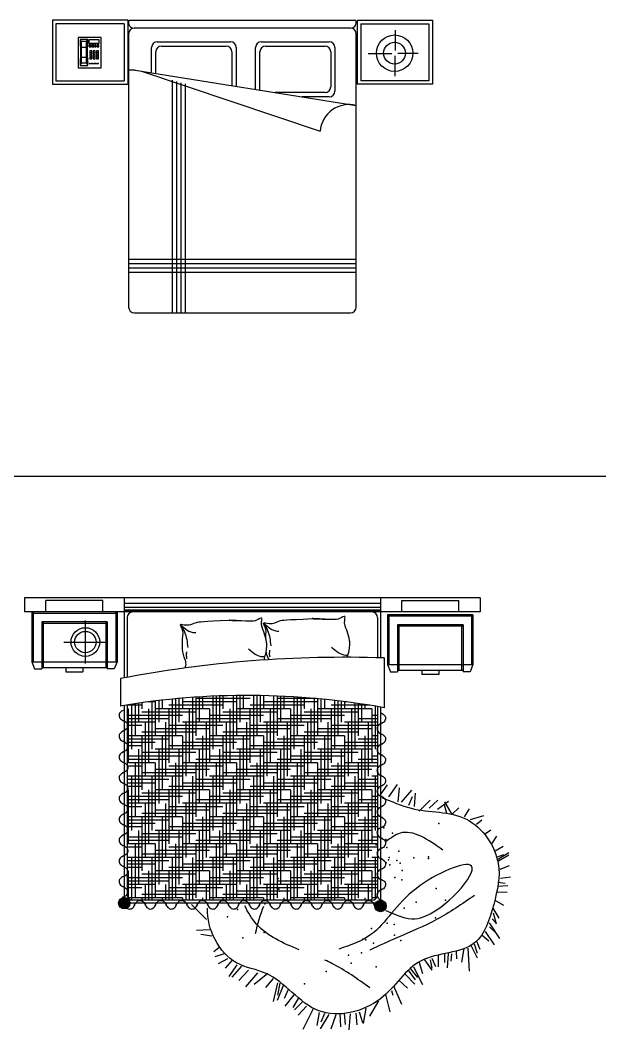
# Model space of a CAD drawing. Header units: inches. Extents: x 11.4 to 53.9, y 13.7 to 38.5.
# Drawn here: x 23.97 to 28.04, y 18.53 to 25.62 of the extents above; entities that cross this region are included whole.
import ezdxf

# ---------------------------------------------------------------- set-up
doc = ezdxf.new("R2010")
doc.units = ezdxf.units.IN
doc.header["$MEASUREMENT"] = 0
for name, color, linetype in [('02', 2, 'Continuous'), ('1', 1, 'Continuous'), ('4', 4, 'Continuous'), ('8', 8, 'Continuous')]:
    doc.layers.add(name, color=color, linetype=linetype)

msp = doc.modelspace()

# ---------------------------------------------------------------- hatches: boundary and pattern name
at = {"layer": '8'}
h = msp.add_hatch(dxfattribs=at)
h.set_pattern_fill('HOUND,_O', color=256, scale=0.38, angle=180)
h.set_pattern_definition([(180, (-8.520736, -24.434735), (-0.095, -0.02375), [0.38, -0.19]), (270, (-8.520736, -24.434735), (0.02375, 0.095), [0.38, -0.19])])
edge = h.paths.add_edge_path()
edge.add_arc((26.441, 19.4788), 0.04, 270, 340.48531)
edge.add_spline(control_points=[(26.4787, 19.4655), (26.4769, 19.47), (26.4751, 19.4796), (26.4785, 19.4888), (26.481, 19.4929)], knot_values=[98.177221, 98.177221, 98.177221, 98.177221, 118.194135, 138.186552, 138.186552, 138.186552, 138.186552], degree=3, periodic=0)
edge.add_spline(control_points=[(26.5136, 19.5144), (26.5041, 19.5122), (26.492, 19.507), (26.483, 19.4962), (26.481, 19.4929)], knot_values=[40.77562, 40.77562, 40.77562, 40.77562, 82.025011, 98.177221, 98.177221, 98.177221, 98.177221], degree=3, periodic=0)
edge.add_line((26.481, 19.4929), (26.481, 19.605))
edge.add_spline(control_points=[(26.481, 19.605), (26.4778, 19.6108), (26.4745, 19.6223), (26.4785, 19.6331), (26.481, 19.6372)], knot_values=[98.177221, 98.177221, 98.177221, 98.177221, 125.504703, 145.49712, 145.49712, 145.49712, 145.49712], degree=3, periodic=0)
edge.add_spline(control_points=[(26.5136, 19.6587), (26.5041, 19.6565), (26.492, 19.6513), (26.483, 19.6405), (26.481, 19.6372)], knot_values=[40.77562, 40.77562, 40.77562, 40.77562, 82.025011, 98.177221, 98.177221, 98.177221, 98.177221], degree=3, periodic=0)
edge.add_line((26.481, 19.6372), (26.481, 19.7512))
edge.add_spline(control_points=[(26.481, 19.7512), (26.4778, 19.7569), (26.4745, 19.7685), (26.4785, 19.7792), (26.481, 19.7834)], knot_values=[98.177221, 98.177221, 98.177221, 98.177221, 125.504703, 145.49712, 145.49712, 145.49712, 145.49712], degree=3, periodic=0)
edge.add_spline(control_points=[(26.5136, 19.8049), (26.5041, 19.8026), (26.492, 19.7975), (26.483, 19.7867), (26.481, 19.7834)], knot_values=[40.77562, 40.77562, 40.77562, 40.77562, 82.025011, 98.177221, 98.177221, 98.177221, 98.177221], degree=3, periodic=0)
edge.add_line((26.481, 19.7834), (26.481, 19.8978))
edge.add_spline(control_points=[(26.481, 19.8978), (26.4778, 19.9036), (26.4745, 19.9151), (26.4785, 19.9259), (26.481, 19.9301)], knot_values=[98.177221, 98.177221, 98.177221, 98.177221, 125.504703, 145.49712, 145.49712, 145.49712, 145.49712], degree=3, periodic=0)
edge.add_spline(control_points=[(26.5136, 19.9516), (26.5041, 19.9493), (26.492, 19.9442), (26.483, 19.9334), (26.481, 19.9301)], knot_values=[40.77562, 40.77562, 40.77562, 40.77562, 82.025011, 98.177221, 98.177221, 98.177221, 98.177221], degree=3, periodic=0)
edge.add_line((26.481, 19.9301), (26.481, 20.044))
edge.add_spline(control_points=[(26.481, 20.044), (26.4778, 20.0498), (26.4745, 20.0613), (26.4785, 20.0721), (26.481, 20.0762)], knot_values=[98.177221, 98.177221, 98.177221, 98.177221, 125.504703, 145.49712, 145.49712, 145.49712, 145.49712], degree=3, periodic=0)
edge.add_spline(control_points=[(26.5136, 20.0978), (26.5041, 20.0955), (26.492, 20.0904), (26.483, 20.0796), (26.481, 20.0762)], knot_values=[40.77562, 40.77562, 40.77562, 40.77562, 82.025011, 98.177221, 98.177221, 98.177221, 98.177221], degree=3, periodic=0)
edge.add_line((26.481, 20.0762), (26.481, 20.1897))
edge.add_spline(control_points=[(26.481, 20.1897), (26.4778, 20.1955), (26.4745, 20.207), (26.4785, 20.2178), (26.481, 20.2219)], knot_values=[98.177221, 98.177221, 98.177221, 98.177221, 125.504703, 145.49712, 145.49712, 145.49712, 145.49712], degree=3, periodic=0)
edge.add_spline(control_points=[(26.5136, 20.2435), (26.5041, 20.2412), (26.492, 20.2361), (26.483, 20.2253), (26.481, 20.2219)], knot_values=[40.77562, 40.77562, 40.77562, 40.77562, 82.025011, 98.177221, 98.177221, 98.177221, 98.177221], degree=3, periodic=0)
edge.add_line((26.481, 20.2219), (26.481, 20.3359))
edge.add_spline(control_points=[(26.481, 20.3359), (26.4778, 20.3417), (26.4745, 20.3532), (26.4785, 20.364), (26.481, 20.3681)], knot_values=[98.177221, 98.177221, 98.177221, 98.177221, 125.504703, 145.49712, 145.49712, 145.49712, 145.49712], degree=3, periodic=0)
edge.add_spline(control_points=[(26.5136, 20.3896), (26.5041, 20.3874), (26.492, 20.3822), (26.483, 20.3714), (26.481, 20.3681)], knot_values=[40.77562, 40.77562, 40.77562, 40.77562, 82.025011, 98.177221, 98.177221, 98.177221, 98.177221], degree=3, periodic=0)
edge.add_line((26.481, 20.3681), (26.481, 20.4826))
edge.add_spline(control_points=[(26.481, 20.4826), (26.4778, 20.4884), (26.4745, 20.4999), (26.4785, 20.5107), (26.481, 20.5148)], knot_values=[98.177221, 98.177221, 98.177221, 98.177221, 125.504703, 145.49712, 145.49712, 145.49712, 145.49712], degree=3, periodic=0)
edge.add_spline(control_points=[(26.5136, 20.5363), (26.5041, 20.5341), (26.492, 20.5289), (26.483, 20.5181), (26.481, 20.5148)], knot_values=[40.77562, 40.77562, 40.77562, 40.77562, 82.025011, 98.177221, 98.177221, 98.177221, 98.177221], degree=3, periodic=0)
edge.add_line((26.481, 20.5148), (26.481, 20.6288))
edge.add_spline(control_points=[(26.481, 20.6288), (26.4778, 20.6346), (26.4745, 20.6461), (26.4785, 20.6569), (26.481, 20.661)], knot_values=[98.177221, 98.177221, 98.177221, 98.177221, 125.504703, 145.49712, 145.49712, 145.49712, 145.49712], degree=3, periodic=0)
edge.add_spline(control_points=[(26.5136, 20.6825), (26.5041, 20.6803), (26.492, 20.6751), (26.483, 20.6643), (26.481, 20.661)], knot_values=[40.77562, 40.77562, 40.77562, 40.77562, 82.025011, 98.177221, 98.177221, 98.177221, 98.177221], degree=3, periodic=0)
edge.add_line((26.481, 20.661), (26.481, 20.7999))
edge.add_arc((25.5659, 15.5004), 5.378, 80.20295, 99.03878)
edge.add_line((24.721, 20.8116), (24.721, 20.681))
edge.add_spline(control_points=[(24.721, 20.681), (24.7235, 20.6769), (24.7275, 20.6661), (24.7243, 20.6546), (24.721, 20.6488)], knot_values=[98.177221, 98.177221, 98.177221, 98.177221, 118.169638, 145.49712, 145.49712, 145.49712, 145.49712], degree=3, periodic=0)
edge.add_spline(control_points=[(24.6884, 20.6273), (24.6988, 20.6294), (24.711, 20.6345), (24.7194, 20.6459), (24.721, 20.6488)], knot_values=[145.49712, 145.49712, 145.49712, 145.49712, 189.721896, 203.460083, 203.460083, 203.460083, 203.460083], degree=3, periodic=0)
edge.add_line((24.721, 20.6488), (24.721, 20.5348))
edge.add_spline(control_points=[(24.721, 20.5348), (24.7235, 20.5307), (24.7275, 20.5199), (24.7243, 20.5084), (24.721, 20.5026)], knot_values=[98.177221, 98.177221, 98.177221, 98.177221, 118.169638, 145.49712, 145.49712, 145.49712, 145.49712], degree=3, periodic=0)
edge.add_spline(control_points=[(24.6884, 20.4811), (24.6988, 20.4832), (24.711, 20.4883), (24.7194, 20.4997), (24.721, 20.5026)], knot_values=[145.49712, 145.49712, 145.49712, 145.49712, 189.721896, 203.460083, 203.460083, 203.460083, 203.460083], degree=3, periodic=0)
edge.add_line((24.721, 20.5026), (24.721, 20.3881))
edge.add_spline(control_points=[(24.721, 20.3881), (24.7235, 20.384), (24.7275, 20.3732), (24.7243, 20.3617), (24.721, 20.3559)], knot_values=[98.177221, 98.177221, 98.177221, 98.177221, 118.169638, 145.49712, 145.49712, 145.49712, 145.49712], degree=3, periodic=0)
edge.add_spline(control_points=[(24.6884, 20.3344), (24.6988, 20.3366), (24.711, 20.3416), (24.7194, 20.353), (24.721, 20.3559)], knot_values=[145.49712, 145.49712, 145.49712, 145.49712, 189.721896, 203.460083, 203.460083, 203.460083, 203.460083], degree=3, periodic=0)
edge.add_line((24.721, 20.3559), (24.721, 20.2419))
edge.add_spline(control_points=[(24.721, 20.2419), (24.7235, 20.2378), (24.7275, 20.227), (24.7243, 20.2155), (24.721, 20.2097)], knot_values=[98.177221, 98.177221, 98.177221, 98.177221, 118.169638, 145.49712, 145.49712, 145.49712, 145.49712], degree=3, periodic=0)
edge.add_spline(control_points=[(24.6884, 20.1883), (24.6988, 20.1904), (24.711, 20.1954), (24.7194, 20.2068), (24.721, 20.2097)], knot_values=[145.49712, 145.49712, 145.49712, 145.49712, 189.721896, 203.460083, 203.460083, 203.460083, 203.460083], degree=3, periodic=0)
edge.add_line((24.721, 20.2097), (24.721, 20.0962))
edge.add_spline(control_points=[(24.721, 20.0962), (24.7235, 20.0921), (24.7275, 20.0813), (24.7243, 20.0698), (24.721, 20.064)], knot_values=[98.177221, 98.177221, 98.177221, 98.177221, 118.169638, 145.49712, 145.49712, 145.49712, 145.49712], degree=3, periodic=0)
edge.add_spline(control_points=[(24.6884, 20.0426), (24.6988, 20.0447), (24.711, 20.0497), (24.7194, 20.0611), (24.721, 20.064)], knot_values=[145.49712, 145.49712, 145.49712, 145.49712, 189.721896, 203.460083, 203.460083, 203.460083, 203.460083], degree=3, periodic=0)
edge.add_line((24.721, 20.064), (24.721, 19.9501))
edge.add_spline(control_points=[(24.721, 19.9501), (24.7235, 19.9459), (24.7275, 19.9351), (24.7243, 19.9236), (24.721, 19.9178)], knot_values=[98.177221, 98.177221, 98.177221, 98.177221, 118.169638, 145.49712, 145.49712, 145.49712, 145.49712], degree=3, periodic=0)
edge.add_spline(control_points=[(24.6884, 19.8964), (24.6988, 19.8985), (24.711, 19.9036), (24.7194, 19.9149), (24.721, 19.9178)], knot_values=[145.49712, 145.49712, 145.49712, 145.49712, 189.721896, 203.460083, 203.460083, 203.460083, 203.460083], degree=3, periodic=0)
edge.add_line((24.721, 19.9178), (24.721, 19.8034))
edge.add_spline(control_points=[(24.721, 19.8034), (24.7235, 19.7992), (24.7275, 19.7885), (24.7243, 19.7769), (24.721, 19.7712)], knot_values=[98.177221, 98.177221, 98.177221, 98.177221, 118.169638, 145.49712, 145.49712, 145.49712, 145.49712], degree=3, periodic=0)
edge.add_spline(control_points=[(24.6884, 19.7497), (24.6988, 19.7518), (24.711, 19.7569), (24.7194, 19.7682), (24.721, 19.7712)], knot_values=[145.49712, 145.49712, 145.49712, 145.49712, 189.721896, 203.460083, 203.460083, 203.460083, 203.460083], degree=3, periodic=0)
edge.add_line((24.721, 19.7712), (24.721, 19.6572))
edge.add_spline(control_points=[(24.721, 19.6572), (24.7235, 19.6531), (24.7275, 19.6423), (24.7243, 19.6308), (24.721, 19.625)], knot_values=[98.177221, 98.177221, 98.177221, 98.177221, 118.169638, 145.49712, 145.49712, 145.49712, 145.49712], degree=3, periodic=0)
edge.add_spline(control_points=[(24.6884, 19.6035), (24.6988, 19.6056), (24.711, 19.6107), (24.7194, 19.6221), (24.721, 19.625)], knot_values=[145.49712, 145.49712, 145.49712, 145.49712, 189.721896, 203.460083, 203.460083, 203.460083, 203.460083], degree=3, periodic=0)
edge.add_line((24.721, 19.625), (24.721, 19.5138))
edge.add_spline(control_points=[(24.721, 19.5138), (24.7235, 19.5097), (24.7275, 19.4989), (24.7243, 19.4874), (24.721, 19.4816)], knot_values=[98.177221, 98.177221, 98.177221, 98.177221, 118.169638, 145.49712, 145.49712, 145.49712, 145.49712], degree=3, periodic=0)
edge.add_spline(control_points=[(24.6884, 19.4601), (24.6988, 19.4622), (24.711, 19.4673), (24.7194, 19.4787), (24.721, 19.4816)], knot_values=[145.49712, 145.49712, 145.49712, 145.49712, 189.721896, 203.460083, 203.460083, 203.460083, 203.460083], degree=3, periodic=0)
edge.add_arc((24.761, 19.4788), 0.04, 175.94059, 270)
edge.add_line((24.761, 19.4388), (26.441, 19.4388))
h = msp.add_hatch(color=256, dxfattribs=at)
h.dxf.hatch_style = 1
h.paths.add_polyline_path([(24.741, 19.4188, 1), (24.661, 19.4188, 1)])
h = msp.add_hatch(color=256, dxfattribs=at)
h.dxf.hatch_style = 1
h.paths.add_polyline_path([(26.541, 19.3988, 1), (26.461, 19.3988, 1)])

# ---------------------------------------------------------------- linework, layer by layer
at = {"layer": '02'}
for p, q in [((24.9228, 25.2498), (24.9228, 25.4012)), ((24.9628, 25.4412), (25.4172, 25.4412)), ((25.4572, 25.4012), (25.4572, 25.1622)), ((25.654, 25.1309), (25.654, 25.4012)), ((25.694, 25.4412), (26.1114, 25.4412)), ((26.1514, 25.4012), (26.1514, 25.1536)), ((24.777, 25.2704), (24.7314, 25.2704)), ((24.777, 25.2704), (26.3314, 25.0231)), ((24.8221, 25.264), (26.077, 24.8424)), ((25.0403, 23.5668), (25.0403, 25.2008)), ((25.0703, 23.5668), (25.0703, 25.1921)), ((25.1003, 23.5668), (25.1003, 25.1834)), ((25.1303, 23.5668), (25.1303, 25.1747)), ((26.1114, 25.1136), (25.7624, 25.1136)), ((26.3314, 23.9402), (24.7314, 23.9402)), ((26.3314, 23.9102), (24.7314, 23.9102)), ((26.3314, 23.8802), (24.7314, 23.8802)), ((26.3314, 23.8502), (24.7314, 23.8502)), ((24.151, 21.4648), (24.151, 21.5448)), ((24.551, 21.5448), (24.151, 21.5448)), ((24.551, 21.4648), (24.551, 21.5448)), ((24.701, 21.526), (26.501, 21.526)), ((24.701, 21.499), (26.501, 21.499)), ((26.651, 21.5448), (27.051, 21.5448)), ((26.651, 21.4648), (26.651, 21.5448)), ((27.051, 21.4648), (27.051, 21.5448)), ((24.651, 21.4548), (24.051, 21.4548)), ((24.061, 21.4648), (24.061, 21.1148)), ((24.641, 21.4648), (24.641, 21.1148)), ((24.701, 21.4792), (26.501, 21.4792)), ((24.701, 21.4707), (26.501, 21.4707)), ((24.721, 21.4248), (24.721, 21.0083)), ((26.481, 21.4248), (26.481, 21.1441)), ((27.151, 21.4348), (26.551, 21.4348)), ((26.561, 21.4448), (26.561, 21.0948)), ((27.141, 21.4448), (27.141, 21.0948)), ((24.581, 21.3948), (24.121, 21.3948)), ((24.121, 21.3948), (24.121, 21.0648)), ((24.581, 21.3848), (24.121, 21.3848)), ((24.131, 21.3948), (24.131, 21.0748)), ((24.4279, 21.1022), (24.4279, 21.4046)), ((24.571, 21.3948), (24.571, 21.0748)), ((24.581, 21.3948), (24.581, 21.0648)), ((27.081, 21.3748), (26.621, 21.3748)), ((26.621, 21.3748), (26.621, 21.0448)), ((27.081, 21.3648), (26.621, 21.3648)), ((26.631, 21.3748), (26.631, 21.0548)), ((27.071, 21.3748), (27.071, 21.0548)), ((27.081, 21.3748), (27.081, 21.0448)), ((24.2767, 21.2534), (24.5791, 21.2534)), ((26.526, 21.1416), (26.526, 20.792)), ((24.051, 21.1148), (24.651, 21.1148)), ((24.291, 21.0748), (24.291, 21.0448)), ((24.411, 21.0748), (24.411, 21.0448)), ((26.551, 21.0948), (27.151, 21.0948)), ((24.291, 21.0448), (24.411, 21.0448)), ((24.6743, 20.9969), (24.6743, 20.8039)), ((26.791, 21.0548), (26.791, 21.0248)), ((26.911, 21.0248), (26.791, 21.0248)), ((26.911, 21.0548), (26.911, 21.0248)), ((24.721, 20.8122), (24.721, 19.4719)), ((26.481, 20.7999), (26.481, 19.4788)), ((26.5055, 20.1874), (26.5502, 20.2495)), ((26.5587, 20.1668), (26.6206, 20.2533)), ((26.6246, 20.1305), (26.6354, 20.2284)), ((26.6477, 20.1279), (26.7212, 20.213)), ((26.7008, 20.1075), (26.7251, 20.1689)), ((26.7406, 20.0972), (26.7481, 20.1926)), ((26.7719, 20.0646), (26.8506, 20.1434)), ((26.8442, 20.0857), (26.9031, 20.1434)), ((26.9019, 20.0794), (26.978, 20.1352)), ((26.9685, 20.0487), (26.9517, 20.1089)), ((27.0056, 20.0417), (26.9543, 20.1319)), ((27.0062, 20.0474), (27.0516, 20.0891)), ((27.0914, 20.0264), (27.1265, 20.0808)), ((27.133, 20.0072), (27.2264, 20.0348)), ((27.1759, 19.9733), (27.2143, 20.0041)), ((27.2321, 19.9043), (27.2761, 19.9344)), ((27.2826, 19.8348), (27.3176, 19.889)), ((27.3063, 19.7856), (27.3624, 19.8201)), ((27.3159, 19.741), (27.3676, 19.7614)), ((27.3198, 19.723), (27.404, 19.7749)), ((27.3306, 19.716), (27.4021, 19.7576)), ((27.3416, 19.6567), (27.4086, 19.6842)), ((27.3436, 19.5954), (27.4144, 19.605)), ((27.3258, 19.5653), (27.3775, 19.5596)), ((27.3258, 19.5392), (27.396, 19.5431)), ((26.441, 19.4388), (24.761, 19.4388)), ((27.3042, 19.4392), (27.3662, 19.4038)), ((27.3184, 19.499), (27.3909, 19.497)), ((25.2788, 19.3039), (25.1737, 19.4088)), ((27.2894, 19.384), (27.3332, 19.3144)), ((27.2859, 19.3079), (27.3121, 19.2818)), ((27.2935, 19.3508), (27.314, 19.2728)), ((25.3, 19.2315), (25.2092, 19.227)), ((27.2655, 19.2811), (27.3378, 19.1714)), ((27.2681, 19.2518), (27.3128, 19.209)), ((25.3154, 19.1861), (25.2379, 19.1976)), ((27.2152, 19.1936), (27.2631, 19.1535)), ((27.2356, 19.2204), (27.3008, 19.126)), ((25.3648, 19.1048), (25.3297, 19.0767)), ((27.0857, 19.1003), (27.0693, 19.0033)), ((27.1151, 19.1028), (27.1236, 18.942)), ((27.1348, 19.124), (27.1803, 19.0346)), ((27.1591, 19.133), (27.1808, 19.0665)), ((27.1757, 19.1514), (27.1987, 19.0965)), ((25.4039, 19.0626), (25.3374, 19.0408)), ((25.4263, 19.028), (25.3612, 18.9915)), ((25.4603, 19.0185), (25.4105, 18.9628)), ((26.8093, 19.0203), (26.8625, 18.9475)), ((26.8503, 19.0216), (26.8612, 18.9623)), ((26.863, 19.0318), (26.8886, 18.9738)), ((26.9058, 19.0504), (26.9059, 18.9718)), ((26.9504, 19.06), (26.9498, 19.0019)), ((26.9772, 19.0658), (26.969, 18.9649)), ((27.0002, 19.0632), (26.9945, 19.0115)), ((27.034, 19.0799), (27.0341, 19.0274)), ((25.4917, 18.9859), (25.4362, 18.9046)), ((25.5256, 18.9763), (25.456, 18.8994)), ((25.575, 18.9475), (25.5059, 18.8764)), ((26.6963, 18.9473), (26.7453, 18.8809)), ((26.7124, 18.9583), (26.761, 18.8977)), ((26.7341, 18.9705), (26.7963, 18.8473)), ((26.7723, 19.0011), (26.7961, 18.9258)), ((25.6371, 18.9289), (25.5533, 18.8303)), ((25.7094, 18.9238), (25.6136, 18.847)), ((25.7465, 18.8906), (25.6929, 18.8265)), ((26.6295, 18.8782), (26.6903, 18.8219)), ((26.6743, 18.9211), (26.743, 18.8489)), ((25.778, 18.858), (25.7462, 18.7273)), ((25.8202, 18.8446), (25.7762, 18.7357)), ((25.7952, 18.8561), (25.7774, 18.7735)), ((25.8517, 18.8119), (25.8243, 18.7479)), ((26.5777, 18.8052), (26.5886, 18.7719)), ((26.593, 18.8385), (26.6489, 18.7098)), ((25.8914, 18.7754), (25.8301, 18.6948)), ((25.9235, 18.7486), (25.8845, 18.6859)), ((26.4882, 18.7334), (26.4237, 18.6239)), ((26.5368, 18.7777), (26.567, 18.6548)), ((25.953, 18.7249), (25.8974, 18.6698)), ((25.9817, 18.6955), (25.9223, 18.6321)), ((26.0291, 18.6757), (25.9551, 18.5322)), ((26.398, 18.6821), (26.3803, 18.5733)), ((26.0701, 18.6508), (26.0543, 18.5592)), ((26.1387, 18.6373), (26.078, 18.5362)), ((26.1072, 18.6437), (26.083, 18.5822)), ((26.1879, 18.6348), (26.1535, 18.5336)), ((26.2154, 18.6464), (26.2194, 18.5497)), ((26.2451, 18.6437), (26.2542, 18.5669)), ((26.2886, 18.6417), (26.2792, 18.5291)), ((26.327, 18.6462), (26.3355, 18.5637)), ((26.3513, 18.6552), (26.3752, 18.5797))]:
    msp.add_line(p, q, dxfattribs=at)
for centre, radius in [((24.4279, 21.2534), 0.1008), ((24.4279, 21.2534), 0.0753), ((24.701, 19.4188), 0.04), ((26.501, 19.3988), 0.04)]:
    msp.add_circle(centre, radius, dxfattribs=at)
for centre, radius, start, end in [((24.9628, 25.4012), 0.04, 90, 180), ((25.4172, 25.4012), 0.04, 0, 90), ((25.694, 25.4012), 0.04, 90, 180), ((26.1114, 25.4012), 0.04, 0, 90), ((26.1114, 25.1536), 0.04, 270, 0), ((26.2796, 24.8266), 0.2032, 75.23701, 175.56467), ((24.761, 21.4248), 0.04, 90, 180), ((26.441, 21.4248), 0.04, 0, 90), ((26.2474, 12.7874), 8.3589, 88.09002, 100.84754), ((25.5659, 15.5004), 5.378, 79.71607, 99.543), ((24.761, 19.4788), 0.04, 180, 270), ((26.441, 19.4788), 0.04, 270, 0)]:
    msp.add_arc(centre, radius, start, end, dxfattribs=at)
for points, knots in [([(25.6995, 21.2474), (25.6995, 21.2474), (25.7001, 21.2948), (25.6586, 21.3724), (25.6751, 21.4349), (25.6131, 21.3893), (25.5786, 21.4025), (25.4264, 21.4072), (25.5526, 21.402)], [57.146112, 57.146112, 57.146112, 57.146112, 312.595968, 420.173412, 453.404673, 509.397548, 612.086633, 618.026912, 618.026912, 618.026912, 618.026912]), ([(26.2828, 21.2585), (26.2828, 21.2585), (26.2834, 21.3059), (26.2419, 21.3835), (26.2584, 21.446), (26.1963, 21.4004), (26.1619, 21.4137), (26.0097, 21.4183), (26.1359, 21.4131)], [57.146112, 57.146112, 57.146112, 57.146112, 312.595968, 420.173412, 453.404673, 509.397548, 612.086633, 618.026912, 618.026912, 618.026912, 618.026912]), ([(25.1283, 21.1275), (25.1079, 21.1794), (25.106, 21.2595), (25.1196, 21.3322), (25.0849, 21.3868), (25.1579, 21.3621), (25.2008, 21.3965), (25.2482, 21.3979), (25.44, 21.4067)], [120.199946, 120.199946, 120.199946, 120.199946, 312.595968, 420.173412, 453.404673, 509.397548, 612.086633, 698.896402, 698.896402, 698.896402, 698.896402]), ([(25.6943, 21.2853), (25.6944, 21.286), (25.697, 21.312), (25.7028, 21.3433), (25.6681, 21.3979), (25.7411, 21.3732), (25.7841, 21.4076), (25.8314, 21.4091), (26.0232, 21.4179)], [309.898816, 309.898816, 309.898816, 309.898816, 312.595968, 420.173412, 453.404673, 509.397548, 612.086633, 698.896402, 698.896402, 698.896402, 698.896402]), ([(25.6995, 21.2474), (25.6995, 21.2474), (25.7064, 21.2072), (25.6843, 21.1428), (25.6836, 21.1266)], [57.146112, 57.146112, 57.146112, 57.146112, 312.595968, 381.484235, 381.484235, 381.484235, 381.484235]), ([(26.2828, 21.2585), (26.2828, 21.2585), (26.2893, 21.2205), (26.2699, 21.1609), (26.2681, 21.1497)], [57.146112, 57.146112, 57.146112, 57.146112, 312.595968, 363.774618, 363.774618, 363.774618, 363.774618]), ([(25.1418, 21.1354), (25.1401, 21.1436), (25.1378, 21.1603), (25.1398, 21.1769), (25.1407, 21.1852)], [68.545181, 68.545181, 68.545181, 68.545181, 96.345665, 124.203812, 124.203812, 124.203812, 124.203812]), ([(25.7251, 21.1465), (25.7234, 21.1547), (25.7211, 21.1714), (25.723, 21.188), (25.724, 21.1964)], [68.545181, 68.545181, 68.545181, 68.545181, 96.345665, 124.203812, 124.203812, 124.203812, 124.203812]), ([(25.1283, 21.1275), (25.1283, 21.1275), (25.1283, 21.1275), (25.1353, 21.0951), (25.1264, 21.0707)], [120.199946, 120.199946, 120.199946, 120.199946, 312.595968, 414.493625, 414.493625, 414.493625, 414.493625]), ([(24.7018, 20.7753), (24.6923, 20.7731), (24.676, 20.7662), (24.6597, 20.7398), (24.6734, 20.7097), (24.6914, 20.7023), (24.7018, 20.7002)], [40.77562, 40.77562, 40.77562, 40.77562, 82.025011, 118.169638, 159.235308, 203.460083, 203.460083, 203.460083, 203.460083]), ([(26.5003, 20.7553), (26.5098, 20.7531), (26.5261, 20.7462), (26.5424, 20.7198), (26.5286, 20.6897), (26.5107, 20.6823), (26.5003, 20.6802)], [40.77562, 40.77562, 40.77562, 40.77562, 82.025011, 118.169638, 159.235308, 203.460083, 203.460083, 203.460083, 203.460083]), ([(24.6884, 20.7025), (24.6979, 20.7003), (24.7143, 20.6933), (24.7305, 20.6669), (24.7168, 20.6369), (24.6988, 20.6294), (24.6884, 20.6273)], [40.77562, 40.77562, 40.77562, 40.77562, 82.025011, 118.169638, 159.235308, 203.460083, 203.460083, 203.460083, 203.460083]), ([(26.5136, 20.6825), (26.5041, 20.6803), (26.4878, 20.6733), (26.4715, 20.6469), (26.4853, 20.6169), (26.5033, 20.6094), (26.5136, 20.6073)], [40.77562, 40.77562, 40.77562, 40.77562, 82.025011, 118.169638, 159.235308, 203.460083, 203.460083, 203.460083, 203.460083]), ([(24.7018, 20.6292), (24.6923, 20.6269), (24.676, 20.62), (24.6597, 20.5936), (24.6734, 20.5635), (24.6914, 20.5561), (24.7018, 20.554)], [40.77562, 40.77562, 40.77562, 40.77562, 82.025011, 118.169638, 159.235308, 203.460083, 203.460083, 203.460083, 203.460083]), ([(26.5003, 20.6092), (26.5098, 20.6069), (26.5261, 20.6), (26.5424, 20.5736), (26.5286, 20.5435), (26.5107, 20.5361), (26.5003, 20.534)], [40.77562, 40.77562, 40.77562, 40.77562, 82.025011, 118.169638, 159.235308, 203.460083, 203.460083, 203.460083, 203.460083]), ([(24.6884, 20.5563), (24.6979, 20.5541), (24.7143, 20.5471), (24.7305, 20.5208), (24.7168, 20.4907), (24.6988, 20.4832), (24.6884, 20.4811)], [40.77562, 40.77562, 40.77562, 40.77562, 82.025011, 118.169638, 159.235308, 203.460083, 203.460083, 203.460083, 203.460083]), ([(26.5136, 20.5363), (26.5041, 20.5341), (26.4878, 20.5271), (26.4715, 20.5008), (26.4853, 20.4707), (26.5033, 20.4632), (26.5136, 20.4611)], [40.77562, 40.77562, 40.77562, 40.77562, 82.025011, 118.169638, 159.235308, 203.460083, 203.460083, 203.460083, 203.460083]), ([(24.7018, 20.4825), (24.6923, 20.4802), (24.676, 20.4733), (24.6597, 20.4469), (24.6734, 20.4168), (24.6914, 20.4094), (24.7018, 20.4073)], [40.77562, 40.77562, 40.77562, 40.77562, 82.025011, 118.169638, 159.235308, 203.460083, 203.460083, 203.460083, 203.460083]), ([(26.5003, 20.4625), (26.5098, 20.4602), (26.5261, 20.4533), (26.5424, 20.4269), (26.5286, 20.3968), (26.5107, 20.3894), (26.5003, 20.3873)], [40.77562, 40.77562, 40.77562, 40.77562, 82.025011, 118.169638, 159.235308, 203.460083, 203.460083, 203.460083, 203.460083]), ([(24.6884, 20.4096), (24.6979, 20.4074), (24.7143, 20.4005), (24.7305, 20.3741), (24.7168, 20.344), (24.6988, 20.3366), (24.6884, 20.3344)], [40.77562, 40.77562, 40.77562, 40.77562, 82.025011, 118.169638, 159.235308, 203.460083, 203.460083, 203.460083, 203.460083]), ([(26.5136, 20.3896), (26.5041, 20.3874), (26.4878, 20.3805), (26.4715, 20.3541), (26.4853, 20.324), (26.5033, 20.3166), (26.5136, 20.3144)], [40.77562, 40.77562, 40.77562, 40.77562, 82.025011, 118.169638, 159.235308, 203.460083, 203.460083, 203.460083, 203.460083]), ([(24.7018, 20.3363), (24.6923, 20.3341), (24.676, 20.3271), (24.6597, 20.3007), (24.6734, 20.2707), (24.6914, 20.2632), (24.7018, 20.2611)], [40.77562, 40.77562, 40.77562, 40.77562, 82.025011, 118.169638, 159.235308, 203.460083, 203.460083, 203.460083, 203.460083]), ([(26.5003, 20.3163), (26.5098, 20.3141), (26.5261, 20.3071), (26.5424, 20.2807), (26.5286, 20.2507), (26.5107, 20.2432), (26.5003, 20.2411)], [40.77562, 40.77562, 40.77562, 40.77562, 82.025011, 118.169638, 159.235308, 203.460083, 203.460083, 203.460083, 203.460083]), ([(24.6884, 20.2635), (24.6979, 20.2612), (24.7143, 20.2543), (24.7305, 20.2279), (24.7168, 20.1978), (24.6988, 20.1904), (24.6884, 20.1883)], [40.77562, 40.77562, 40.77562, 40.77562, 82.025011, 118.169638, 159.235308, 203.460083, 203.460083, 203.460083, 203.460083]), ([(26.5136, 20.2435), (26.5041, 20.2412), (26.4878, 20.2343), (26.4715, 20.2079), (26.4853, 20.1778), (26.5033, 20.1704), (26.5136, 20.1683)], [40.77562, 40.77562, 40.77562, 40.77562, 82.025011, 118.169638, 159.235308, 203.460083, 203.460083, 203.460083, 203.460083]), ([(24.7018, 20.1906), (24.6923, 20.1884), (24.676, 20.1814), (24.6597, 20.155), (24.6734, 20.125), (24.6914, 20.1175), (24.7018, 20.1154)], [40.77562, 40.77562, 40.77562, 40.77562, 82.025011, 118.169638, 159.235308, 203.460083, 203.460083, 203.460083, 203.460083]), ([(26.5108, 20.1603), (26.581, 20.1351), (26.7624, 20.0466), (27.1268, 20.0813), (27.3732, 19.7272), (27.3006, 19.4114), (27.1922, 19.0555), (26.7391, 19.083), (26.5359, 18.6892), (26.0215, 18.5703), (25.7873, 18.9364), (25.4105, 18.9793), (25.2801, 19.238), (25.2862, 19.3827)], [1373.145256, 1373.145256, 1373.145256, 1373.145256, 1620.106091, 2059.285661, 2483.495231, 2805.899872, 3140.962583, 3580.540552, 4015.836234, 4506.212811, 5009.948631, 5255.218837, 5721.328539, 5721.328539, 5721.328539, 5721.328539]), ([(26.5003, 20.1706), (26.5098, 20.1684), (26.5261, 20.1614), (26.5424, 20.135), (26.5286, 20.105), (26.5107, 20.0975), (26.5003, 20.0954)], [40.77562, 40.77562, 40.77562, 40.77562, 82.025011, 118.169638, 159.235308, 203.460083, 203.460083, 203.460083, 203.460083]), ([(24.6884, 20.1178), (24.6979, 20.1155), (24.7143, 20.1086), (24.7305, 20.0822), (24.7168, 20.0521), (24.6988, 20.0447), (24.6884, 20.0426)], [40.77562, 40.77562, 40.77562, 40.77562, 82.025011, 118.169638, 159.235308, 203.460083, 203.460083, 203.460083, 203.460083]), ([(26.5136, 20.0978), (26.5041, 20.0955), (26.4878, 20.0886), (26.4715, 20.0622), (26.4853, 20.0321), (26.5033, 20.0247), (26.5136, 20.0226)], [40.77562, 40.77562, 40.77562, 40.77562, 82.025011, 118.169638, 159.235308, 203.460083, 203.460083, 203.460083, 203.460083]), ([(24.7018, 20.0444), (24.6923, 20.0422), (24.676, 20.0352), (24.6597, 20.0089), (24.6734, 19.9788), (24.6914, 19.9713), (24.7018, 19.9692)], [40.77562, 40.77562, 40.77562, 40.77562, 82.025011, 118.169638, 159.235308, 203.460083, 203.460083, 203.460083, 203.460083]), ([(26.5003, 20.0244), (26.5098, 20.0222), (26.5261, 20.0152), (26.5424, 19.9889), (26.5286, 19.9588), (26.5107, 19.9513), (26.5003, 19.9492)], [40.77562, 40.77562, 40.77562, 40.77562, 82.025011, 118.169638, 159.235308, 203.460083, 203.460083, 203.460083, 203.460083]), ([(24.6884, 19.9716), (24.6979, 19.9693), (24.7143, 19.9624), (24.7305, 19.936), (24.7168, 19.9059), (24.6988, 19.8985), (24.6884, 19.8964)], [40.77562, 40.77562, 40.77562, 40.77562, 82.025011, 118.169638, 159.235308, 203.460083, 203.460083, 203.460083, 203.460083]), ([(26.5136, 19.9516), (26.5041, 19.9493), (26.4878, 19.9424), (26.4715, 19.916), (26.4853, 19.8859), (26.5033, 19.8785), (26.5136, 19.8764)], [40.77562, 40.77562, 40.77562, 40.77562, 82.025011, 118.169638, 159.235308, 203.460083, 203.460083, 203.460083, 203.460083]), ([(26.9395, 19.7918), (26.8352, 19.8649), (26.6929, 19.9649), (26.5739, 19.8766), (26.5411, 19.8517)], [0, 0, 0, 0, 358.584439, 489.843337, 489.843337, 489.843337, 489.843337]), ([(24.7018, 19.8977), (24.6923, 19.8955), (24.676, 19.8886), (24.6597, 19.8622), (24.6734, 19.8321), (24.6914, 19.8247), (24.7018, 19.8225)], [40.77562, 40.77562, 40.77562, 40.77562, 82.025011, 118.169638, 159.235308, 203.460083, 203.460083, 203.460083, 203.460083]), ([(26.5003, 19.8777), (26.5098, 19.8755), (26.5261, 19.8686), (26.5424, 19.8422), (26.5286, 19.8121), (26.5107, 19.8047), (26.5003, 19.8025)], [40.77562, 40.77562, 40.77562, 40.77562, 82.025011, 118.169638, 159.235308, 203.460083, 203.460083, 203.460083, 203.460083]), ([(24.6884, 19.8249), (24.6979, 19.8226), (24.7143, 19.8157), (24.7305, 19.7893), (24.7168, 19.7592), (24.6988, 19.7518), (24.6884, 19.7497)], [40.77562, 40.77562, 40.77562, 40.77562, 82.025011, 118.169638, 159.235308, 203.460083, 203.460083, 203.460083, 203.460083]), ([(26.5136, 19.8049), (26.5041, 19.8026), (26.4878, 19.7957), (26.4715, 19.7693), (26.4853, 19.7392), (26.5033, 19.7318), (26.5136, 19.7297)], [40.77562, 40.77562, 40.77562, 40.77562, 82.025011, 118.169638, 159.235308, 203.460083, 203.460083, 203.460083, 203.460083]), ([(24.7018, 19.7516), (24.6923, 19.7493), (24.676, 19.7424), (24.6597, 19.716), (24.6734, 19.6859), (24.6914, 19.6785), (24.7018, 19.6764)], [40.77562, 40.77562, 40.77562, 40.77562, 82.025011, 118.169638, 159.235308, 203.460083, 203.460083, 203.460083, 203.460083]), ([(26.5377, 19.3678), (26.6828, 19.303), (26.8907, 19.2907), (27.3679, 19.8382), (26.6562, 19.5253), (26.513, 19.2077), (26.2925, 19.1223), (26.2085, 19.0967)], [1423.259845, 1423.259845, 1423.259845, 1423.259845, 1592.37746, 2159.31475, 2623.400744, 3130.579391, 3411.279841, 3411.279841, 3411.279841, 3411.279841]), ([(26.5003, 19.7316), (26.5098, 19.7293), (26.5261, 19.7224), (26.5424, 19.696), (26.5286, 19.6659), (26.5107, 19.6585), (26.5003, 19.6564)], [40.77562, 40.77562, 40.77562, 40.77562, 82.025011, 118.169638, 159.235308, 203.460083, 203.460083, 203.460083, 203.460083]), ([(24.6884, 19.6787), (24.6979, 19.6765), (24.7143, 19.6695), (24.7305, 19.6431), (24.7168, 19.6131), (24.6988, 19.6056), (24.6884, 19.6035)], [40.77562, 40.77562, 40.77562, 40.77562, 82.025011, 118.169638, 159.235308, 203.460083, 203.460083, 203.460083, 203.460083]), ([(26.5136, 19.6587), (26.5041, 19.6565), (26.4878, 19.6495), (26.4715, 19.6231), (26.4853, 19.5931), (26.5033, 19.5856), (26.5136, 19.5835)], [40.77562, 40.77562, 40.77562, 40.77562, 82.025011, 118.169638, 159.235308, 203.460083, 203.460083, 203.460083, 203.460083]), ([(24.7018, 19.6082), (24.6923, 19.6059), (24.676, 19.599), (24.6597, 19.5726), (24.6734, 19.5425), (24.6914, 19.5351), (24.7018, 19.533)], [40.77562, 40.77562, 40.77562, 40.77562, 82.025011, 118.169638, 159.235308, 203.460083, 203.460083, 203.460083, 203.460083]), ([(26.5003, 19.5873), (26.5098, 19.585), (26.5261, 19.5781), (26.5424, 19.5517), (26.5286, 19.5216), (26.5107, 19.5142), (26.5003, 19.5121)], [40.77562, 40.77562, 40.77562, 40.77562, 82.025011, 118.169638, 159.235308, 203.460083, 203.460083, 203.460083, 203.460083]), ([(24.6884, 19.5353), (24.6979, 19.5331), (24.7143, 19.5261), (24.7305, 19.4997), (24.7168, 19.4697), (24.6988, 19.4622), (24.6884, 19.4601)], [40.77562, 40.77562, 40.77562, 40.77562, 82.025011, 118.169638, 159.235308, 203.460083, 203.460083, 203.460083, 203.460083]), ([(26.5136, 19.5144), (26.5041, 19.5122), (26.4878, 19.5052), (26.4715, 19.4788), (26.4853, 19.4488), (26.5033, 19.4413), (26.5136, 19.4392)], [40.77562, 40.77562, 40.77562, 40.77562, 82.025011, 118.169638, 159.235308, 203.460083, 203.460083, 203.460083, 203.460083]), ([(24.7736, 19.4014), (24.7759, 19.4109), (24.7828, 19.4272), (24.8092, 19.4435), (24.8393, 19.4297), (24.8467, 19.4118), (24.8488, 19.4014)], [40.77562, 40.77562, 40.77562, 40.77562, 82.025011, 118.169638, 159.235308, 203.460083, 203.460083, 203.460083, 203.460083]), ([(24.9198, 19.4014), (24.922, 19.4109), (24.929, 19.4272), (24.9554, 19.4435), (24.9854, 19.4297), (24.9929, 19.4118), (24.995, 19.4014)], [40.77562, 40.77562, 40.77562, 40.77562, 82.025011, 118.169638, 159.235308, 203.460083, 203.460083, 203.460083, 203.460083]), ([(25.0665, 19.4014), (25.0687, 19.4109), (25.0757, 19.4272), (25.1021, 19.4435), (25.1321, 19.4297), (25.1396, 19.4118), (25.1417, 19.4014)], [40.77562, 40.77562, 40.77562, 40.77562, 82.025011, 118.169638, 159.235308, 203.460083, 203.460083, 203.460083, 203.460083]), ([(25.2127, 19.4014), (25.2149, 19.4109), (25.2218, 19.4272), (25.2482, 19.4435), (25.2783, 19.4297), (25.2857, 19.4118), (25.2879, 19.4014)], [40.77562, 40.77562, 40.77562, 40.77562, 82.025011, 118.169638, 159.235308, 203.460083, 203.460083, 203.460083, 203.460083]), ([(25.3584, 19.4014), (25.3606, 19.4109), (25.3675, 19.4272), (25.3939, 19.4435), (25.424, 19.4297), (25.4314, 19.4118), (25.4335, 19.4014)], [40.77562, 40.77562, 40.77562, 40.77562, 82.025011, 118.169638, 159.235308, 203.460083, 203.460083, 203.460083, 203.460083]), ([(25.5045, 19.4014), (25.5068, 19.4109), (25.5137, 19.4272), (25.5401, 19.4435), (25.5702, 19.4297), (25.5776, 19.4118), (25.5797, 19.4014)], [40.77562, 40.77562, 40.77562, 40.77562, 82.025011, 118.169638, 159.235308, 203.460083, 203.460083, 203.460083, 203.460083]), ([(25.6512, 19.4014), (25.6535, 19.4109), (25.6604, 19.4272), (25.6868, 19.4435), (25.7169, 19.4297), (25.7243, 19.4118), (25.7264, 19.4014)], [40.77562, 40.77562, 40.77562, 40.77562, 82.025011, 118.169638, 159.235308, 203.460083, 203.460083, 203.460083, 203.460083]), ([(25.7974, 19.4014), (25.7996, 19.4109), (25.8066, 19.4272), (25.833, 19.4435), (25.863, 19.4297), (25.8705, 19.4118), (25.8726, 19.4014)], [40.77562, 40.77562, 40.77562, 40.77562, 82.025011, 118.169638, 159.235308, 203.460083, 203.460083, 203.460083, 203.460083]), ([(25.9437, 19.4014), (25.946, 19.4109), (25.9529, 19.4272), (25.9793, 19.4435), (26.0094, 19.4297), (26.0168, 19.4118), (26.0189, 19.4014)], [40.77562, 40.77562, 40.77562, 40.77562, 82.025011, 118.169638, 159.235308, 203.460083, 203.460083, 203.460083, 203.460083]), ([(26.0899, 19.4014), (26.0921, 19.4109), (26.0991, 19.4272), (26.1255, 19.4435), (26.1555, 19.4297), (26.163, 19.4118), (26.1651, 19.4014)], [40.77562, 40.77562, 40.77562, 40.77562, 82.025011, 118.169638, 159.235308, 203.460083, 203.460083, 203.460083, 203.460083]), ([(26.2355, 19.4014), (26.2378, 19.4109), (26.2447, 19.4272), (26.2711, 19.4435), (26.3012, 19.4297), (26.3086, 19.4118), (26.3107, 19.4014)], [40.77562, 40.77562, 40.77562, 40.77562, 82.025011, 118.169638, 159.235308, 203.460083, 203.460083, 203.460083, 203.460083]), ([(26.3817, 19.4014), (26.3839, 19.4109), (26.3909, 19.4272), (26.4173, 19.4435), (26.4473, 19.4297), (26.4548, 19.4118), (26.4569, 19.4014)], [40.77562, 40.77562, 40.77562, 40.77562, 82.025011, 118.169638, 159.235308, 203.460083, 203.460083, 203.460083, 203.460083]), ([(24.72, 19.3836), (24.7247, 19.3804), (24.7394, 19.3741), (24.7664, 19.3864), (24.7739, 19.4044), (24.776, 19.4148)], [94.421138, 94.421138, 94.421138, 94.421138, 118.169638, 159.235308, 203.460083, 203.460083, 203.460083, 203.460083]), ([(24.847, 19.4148), (24.8492, 19.4053), (24.8561, 19.3889), (24.8825, 19.3727), (24.9126, 19.3864), (24.92, 19.4044), (24.9221, 19.4148)], [40.77562, 40.77562, 40.77562, 40.77562, 82.025011, 118.169638, 159.235308, 203.460083, 203.460083, 203.460083, 203.460083]), ([(24.9936, 19.4148), (24.9959, 19.4053), (25.0028, 19.3889), (25.0292, 19.3727), (25.0593, 19.3864), (25.0667, 19.4044), (25.0688, 19.4148)], [40.77562, 40.77562, 40.77562, 40.77562, 82.025011, 118.169638, 159.235308, 203.460083, 203.460083, 203.460083, 203.460083]), ([(25.1398, 19.4148), (25.1421, 19.4053), (25.149, 19.3889), (25.1754, 19.3727), (25.2055, 19.3864), (25.2129, 19.4044), (25.215, 19.4148)], [40.77562, 40.77562, 40.77562, 40.77562, 82.025011, 118.169638, 159.235308, 203.460083, 203.460083, 203.460083, 203.460083]), ([(25.2855, 19.4148), (25.2878, 19.4053), (25.2947, 19.3889), (25.3211, 19.3727), (25.3512, 19.3864), (25.3586, 19.4044), (25.3607, 19.4148)], [40.77562, 40.77562, 40.77562, 40.77562, 82.025011, 118.169638, 159.235308, 203.460083, 203.460083, 203.460083, 203.460083]), ([(25.4317, 19.4148), (25.4339, 19.4053), (25.4409, 19.3889), (25.4673, 19.3727), (25.4973, 19.3864), (25.5048, 19.4044), (25.5069, 19.4148)], [40.77562, 40.77562, 40.77562, 40.77562, 82.025011, 118.169638, 159.235308, 203.460083, 203.460083, 203.460083, 203.460083]), ([(25.9307, 19.0915), (25.8155, 19.1374), (25.6576, 19.2088), (25.5707, 19.3532), (25.5477, 19.4004)], [617.458459, 617.458459, 617.458459, 617.458459, 1015.499151, 1188.867484, 1188.867484, 1188.867484, 1188.867484]), ([(25.5784, 19.4148), (25.5806, 19.4053), (25.5876, 19.3889), (25.614, 19.3727), (25.644, 19.3864), (25.6515, 19.4044), (25.6536, 19.4148)], [40.77562, 40.77562, 40.77562, 40.77562, 82.025011, 118.169638, 159.235308, 203.460083, 203.460083, 203.460083, 203.460083]), ([(25.7246, 19.4148), (25.7268, 19.4053), (25.7337, 19.3889), (25.7601, 19.3727), (25.7902, 19.3864), (25.7976, 19.4044), (25.7998, 19.4148)], [40.77562, 40.77562, 40.77562, 40.77562, 82.025011, 118.169638, 159.235308, 203.460083, 203.460083, 203.460083, 203.460083]), ([(25.8709, 19.4148), (25.8731, 19.4053), (25.8801, 19.3889), (25.9064, 19.3727), (25.9365, 19.3864), (25.9439, 19.4044), (25.9461, 19.4148)], [40.77562, 40.77562, 40.77562, 40.77562, 82.025011, 118.169638, 159.235308, 203.460083, 203.460083, 203.460083, 203.460083]), ([(26.017, 19.4148), (26.0193, 19.4053), (26.0262, 19.3889), (26.0526, 19.3727), (26.0827, 19.3864), (26.0901, 19.4044), (26.0922, 19.4148)], [40.77562, 40.77562, 40.77562, 40.77562, 82.025011, 118.169638, 159.235308, 203.460083, 203.460083, 203.460083, 203.460083]), ([(26.1627, 19.4148), (26.1649, 19.4053), (26.1719, 19.3889), (26.1982, 19.3727), (26.2283, 19.3864), (26.2357, 19.4044), (26.2379, 19.4148)], [40.77562, 40.77562, 40.77562, 40.77562, 82.025011, 118.169638, 159.235308, 203.460083, 203.460083, 203.460083, 203.460083]), ([(26.3088, 19.4148), (26.3111, 19.4053), (26.318, 19.3889), (26.3444, 19.3727), (26.3745, 19.3864), (26.3819, 19.4044), (26.384, 19.4148)], [40.77562, 40.77562, 40.77562, 40.77562, 82.025011, 118.169638, 159.235308, 203.460083, 203.460083, 203.460083, 203.460083]), ([(26.4253, 18.8237), (26.3404, 18.8854), (26.2416, 18.9574), (26.1273, 19.0111), (26.1109, 19.0185)], [0, 0, 0, 0, 351.708544, 409.851583, 409.851583, 409.851583, 409.851583])]:
    msp.add_open_spline(points, degree=3, knots=knots, dxfattribs=at)
for points in [[(25.0958, 21.3755), (25.1955, 21.3195), (25.2045, 21.3195)], [(25.0963, 21.3766), (25.125, 21.3244), (25.1468, 21.215)], [(25.6791, 21.3866), (25.7787, 21.3307), (25.7877, 21.3307)], [(25.6795, 21.3877), (25.7082, 21.3355), (25.7301, 21.2261)], [(26.1574, 21.218), (26.2571, 21.162), (26.2661, 21.162)], [(25.5741, 21.2069), (25.6738, 21.1509), (25.6828, 21.1509)], [(27.1607, 19.4731), (26.8954, 19.3032), (26.6206, 19.1771), (26.4259, 19.0894)]]:
    msp.add_spline(points, degree=3, dxfattribs=at)
for points in [[(25.7166, 21.1297), (25.7048, 21.1559), (25.7001, 21.1731), (25.6971, 21.19)], [(25.6228, 19.2066), (25.6396, 19.2729), (25.6565, 19.3393), (25.6815, 19.3983)]]:
    msp.add_open_spline(points, degree=3, dxfattribs=at)
for p in [(26.5243, 19.9485), (26.9106, 19.9779), (26.5383, 19.8663), (26.5863, 19.91), (26.4707, 19.8277), (26.5467, 19.8107), (26.5564, 19.7244), (26.5619, 19.7399), (26.6301, 19.7842), (26.7345, 19.7381), (26.8376, 19.7324), (26.8389, 19.7438), (26.5254, 19.7177), (26.5404, 19.7019), (26.5674, 19.6878), (26.6161, 19.7177), (26.6395, 19.7), (25.7824, 19.5927), (26.603, 19.5981), (26.6513, 19.5831), (26.654, 19.6479), (25.7869, 19.5167), (25.8388, 19.5765), (26.8923, 19.5219), (25.7927, 19.5023), (26.9582, 19.4397), (25.4963, 19.3737), (25.6879, 19.413), (26.6668, 19.3826), (26.752, 19.425), (25.4274, 19.3237), (26.8869, 19.315), (26.438, 19.2408), (26.5487, 19.2776), (26.5967, 19.2694), (25.5352, 19.1763), (25.6831, 19.2118), (26.3781, 19.1668), (26.3977, 19.1617), (26.6, 19.1941), (26.6449, 19.1575), (26.4527, 19.1384), (26.2764, 19.0541), (26.3675, 19.07), (26.2961, 18.9972), (26.4719, 18.972), (26.1197, 18.9389), (25.9662, 18.8522)]:
    msp.add_point(p, dxfattribs=at)
at = {"layer": '1'}
for p, q in [((24.7007, 25.5976), (24.2208, 25.5976)), ((24.2208, 25.5976), (24.2208, 25.1976)), ((24.7007, 25.5976), (24.7007, 25.1976)), ((26.3621, 25.5976), (26.3621, 25.1976)), ((26.3621, 25.5976), (26.8419, 25.5976)), ((26.6047, 25.5522), (26.6047, 25.409)), ((26.8419, 25.5976), (26.8419, 25.1976)), ((24.5395, 25.4998), (24.3765, 25.4998)), ((24.3765, 25.4998), (24.3765, 25.289)), ((24.3904, 25.4872), (24.3977, 25.4717)), ((24.4441, 25.4872), (24.3904, 25.4872)), ((24.3904, 25.4872), (24.3904, 25.4439)), ((24.4361, 25.4717), (24.3977, 25.4717)), ((24.3977, 25.4717), (24.3977, 25.3234)), ((24.4361, 25.4717), (24.4441, 25.4872)), ((24.4361, 25.3234), (24.4361, 25.4717)), ((24.4441, 25.4439), (24.4441, 25.4876)), ((24.5244, 25.4844), (24.4533, 25.4844)), ((24.4533, 25.4844), (24.4533, 25.4619)), ((24.5244, 25.4619), (24.5244, 25.4844)), ((24.5395, 25.289), (24.5395, 25.4998)), ((24.9328, 25.4712), (25.4472, 25.4712)), ((25.664, 25.4712), (26.1414, 25.4712)), ((24.3904, 25.4439), (24.3928, 25.4326)), ((24.3928, 25.4326), (24.3928, 25.3604)), ((24.4361, 25.4317), (24.3977, 25.4317)), ((24.4441, 25.4439), (24.4409, 25.4326)), ((24.4409, 25.4326), (24.4409, 25.3617)), ((24.4533, 25.4619), (24.5244, 25.4619)), ((24.4677, 25.45), (24.455, 25.45)), ((24.455, 25.45), (24.455, 25.4457)), ((24.455, 25.4457), (24.4677, 25.4457)), ((24.4677, 25.4401), (24.455, 25.4401)), ((24.455, 25.4401), (24.455, 25.4358)), ((24.455, 25.4358), (24.4677, 25.4358)), ((24.4738, 25.4071), (24.46, 25.4071)), ((24.46, 25.4071), (24.46, 25.3954)), ((24.46, 25.3954), (24.4738, 25.3954)), ((24.4677, 25.4457), (24.4677, 25.45)), ((24.4677, 25.4358), (24.4677, 25.4401)), ((24.4861, 25.45), (24.4734, 25.45)), ((24.4734, 25.45), (24.4734, 25.4457)), ((24.4734, 25.4457), (24.4861, 25.4457)), ((24.4861, 25.4401), (24.4734, 25.4401)), ((24.4734, 25.4401), (24.4734, 25.4358)), ((24.4734, 25.4358), (24.4861, 25.4358)), ((24.4738, 25.3954), (24.4738, 25.4071)), ((24.4964, 25.4071), (24.4826, 25.4071)), ((24.4826, 25.4071), (24.4826, 25.3954)), ((24.4826, 25.3954), (24.4964, 25.3954)), ((24.4861, 25.4457), (24.4861, 25.45)), ((24.4861, 25.4358), (24.4861, 25.4401)), ((24.5045, 25.45), (24.4918, 25.45)), ((24.4918, 25.45), (24.4918, 25.4457)), ((24.4918, 25.4457), (24.5045, 25.4457)), ((24.5045, 25.4401), (24.4918, 25.4401)), ((24.4918, 25.4401), (24.4918, 25.4358)), ((24.4918, 25.4358), (24.5045, 25.4358)), ((24.4964, 25.3954), (24.4964, 25.4071)), ((24.5045, 25.4457), (24.5045, 25.45)), ((24.5045, 25.4358), (24.5045, 25.4401)), ((24.5197, 25.4071), (24.5059, 25.4071)), ((24.5059, 25.4071), (24.5059, 25.3954)), ((24.5059, 25.3954), (24.5197, 25.3954)), ((24.5229, 25.45), (24.5102, 25.45)), ((24.5102, 25.45), (24.5102, 25.4457)), ((24.5102, 25.4457), (24.5229, 25.4457)), ((24.5229, 25.4401), (24.5102, 25.4401)), ((24.5102, 25.4401), (24.5102, 25.4358)), ((24.5102, 25.4358), (24.5229, 25.4358)), ((24.5197, 25.3954), (24.5197, 25.4071)), ((24.5229, 25.4457), (24.5229, 25.45)), ((24.5229, 25.4358), (24.5229, 25.4401)), ((24.8928, 25.2541), (24.8928, 25.4312)), ((25.4872, 25.4312), (25.4872, 25.1574)), ((25.624, 25.1357), (25.624, 25.4312)), ((26.1814, 25.4312), (26.1814, 25.1236)), ((24.3928, 25.3604), (24.3904, 25.3508)), ((24.3904, 25.3508), (24.3904, 25.3041)), ((24.3977, 25.3638), (24.4361, 25.3638)), ((24.4409, 25.3617), (24.4441, 25.3508)), ((24.4441, 25.3036), (24.4441, 25.3508)), ((24.4738, 25.3922), (24.46, 25.3922)), ((24.46, 25.3922), (24.46, 25.3806)), ((24.46, 25.3806), (24.4738, 25.3806)), ((24.4738, 25.3774), (24.46, 25.3774)), ((24.46, 25.3774), (24.46, 25.3658)), ((24.46, 25.3658), (24.4738, 25.3658)), ((24.4738, 25.3626), (24.46, 25.3626)), ((24.46, 25.3626), (24.46, 25.3509)), ((24.46, 25.3509), (24.4738, 25.3509)), ((24.4738, 25.3806), (24.4738, 25.3922)), ((24.4738, 25.3658), (24.4738, 25.3774)), ((24.4738, 25.3509), (24.4738, 25.3626)), ((24.4964, 25.3922), (24.4826, 25.3922)), ((24.4826, 25.3922), (24.4826, 25.3806)), ((24.4826, 25.3806), (24.4964, 25.3806)), ((24.4964, 25.3774), (24.4826, 25.3774)), ((24.4826, 25.3774), (24.4826, 25.3658)), ((24.4826, 25.3658), (24.4964, 25.3658)), ((24.4964, 25.3626), (24.4826, 25.3626)), ((24.4826, 25.3626), (24.4826, 25.3509)), ((24.4826, 25.3509), (24.4964, 25.3509)), ((24.4964, 25.3806), (24.4964, 25.3922)), ((24.4964, 25.3658), (24.4964, 25.3774)), ((24.4964, 25.3509), (24.4964, 25.3626)), ((24.5197, 25.3922), (24.5059, 25.3922)), ((24.5059, 25.3922), (24.5059, 25.3806)), ((24.5059, 25.3806), (24.5197, 25.3806)), ((24.5197, 25.3774), (24.5059, 25.3774)), ((24.5059, 25.3774), (24.5059, 25.3658)), ((24.5059, 25.3658), (24.5197, 25.3658)), ((24.5197, 25.3626), (24.5059, 25.3626)), ((24.5059, 25.3626), (24.5059, 25.3509)), ((24.5059, 25.3509), (24.5197, 25.3509)), ((24.5197, 25.3806), (24.5197, 25.3922)), ((24.5197, 25.3658), (24.5197, 25.3774)), ((24.5197, 25.3509), (24.5197, 25.3626)), ((26.4149, 25.389), (26.5815, 25.389)), ((26.6047, 25.2292), (26.6047, 25.3723)), ((26.7669, 25.389), (26.6224, 25.389)), ((24.3765, 25.289), (24.5395, 25.289)), ((24.3977, 25.3234), (24.3904, 25.3041)), ((24.3904, 25.3041), (24.4441, 25.3041)), ((24.3977, 25.3234), (24.4361, 25.3234)), ((24.4441, 25.3041), (24.4361, 25.3234)), ((24.4547, 25.3234), (24.4547, 25.3194)), ((24.4547, 25.3194), (24.4971, 25.3194)), ((24.4746, 25.3194), (24.4746, 25.3234)), ((24.4971, 25.3194), (24.4971, 25.3234)), ((24.4997, 25.3234), (24.4997, 25.3194)), ((24.4997, 25.3194), (24.5196, 25.3194)), ((24.5196, 25.3194), (24.5196, 25.3234)), ((24.2208, 25.1976), (24.7007, 25.1976)), ((26.8419, 25.1976), (26.3621, 25.1976)), ((26.1414, 25.0836), (25.951, 25.0836)), ((11.748, 22.4193), (32.0742, 22.4193))]:
    msp.add_line(p, q, dxfattribs=at)
for radius in [0.128, 0.0768]:
    msp.add_circle((26.6002, 25.3907), radius, dxfattribs=at)
for centre, start, end in [((24.9328, 25.4312), 90, 180), ((25.4472, 25.4312), 0, 90), ((25.664, 25.4312), 90, 180), ((26.1414, 25.4312), 0, 90), ((26.1414, 25.1236), 270, 0)]:
    msp.add_arc(centre, 0.04, start, end, dxfattribs=at)
at = {"layer": '4'}
for p, q in [((24.7257, 25.6226), (24.1958, 25.6226)), ((24.1958, 25.6226), (24.1958, 25.1726)), ((24.7257, 25.6226), (24.7257, 25.1726)), ((26.3288, 25.6209), (24.734, 25.6209)), ((26.3371, 25.6226), (26.3371, 25.1726)), ((26.3371, 25.6226), (26.8669, 25.6226)), ((26.8669, 25.6226), (26.8669, 25.1726)), ((26.2914, 25.5668), (24.7714, 25.5668)), ((24.7314, 25.5268), (24.7314, 23.6068)), ((26.3314, 23.6068), (26.3314, 25.5268)), ((24.1958, 25.1726), (24.7257, 25.1726)), ((26.8669, 25.1726), (26.3371, 25.1726)), ((24.7714, 23.5668), (26.2914, 23.5668)), ((24.001, 21.5648), (24.001, 21.4648)), ((27.201, 21.5648), (24.001, 21.5648)), ((24.701, 21.5648), (24.701, 21.0035)), ((26.501, 21.5648), (26.501, 21.1424)), ((27.201, 21.5648), (27.201, 21.4648)), ((27.201, 21.4648), (24.001, 21.4648)), ((24.051, 21.4648), (24.051, 21.1148)), ((24.651, 21.4648), (24.651, 21.1148)), ((26.551, 21.4448), (26.551, 21.0948)), ((27.151, 21.4448), (26.551, 21.4448)), ((27.151, 21.4448), (27.151, 21.0948)), ((24.051, 21.1148), (24.071, 21.0648)), ((24.121, 21.0748), (24.581, 21.0748)), ((24.651, 21.1148), (24.631, 21.0648)), ((26.551, 21.0948), (26.571, 21.0448)), ((27.151, 21.0948), (27.131, 21.0448)), ((24.071, 21.0648), (24.121, 21.0648)), ((24.631, 21.0648), (24.581, 21.0648)), ((26.571, 21.0448), (26.621, 21.0448)), ((26.621, 21.0548), (27.081, 21.0548)), ((27.131, 21.0448), (27.081, 21.0448)), ((24.701, 20.8087), (24.701, 19.4588)), ((26.501, 20.7964), (26.501, 19.4388)), ((26.4664, 19.4188), (24.741, 19.4188))]:
    msp.add_line(p, q, dxfattribs=at)
for centre, start, end in [((24.7714, 25.6068), 159.28843, 270), ((26.2914, 25.6068), 270, 20.71157), ((24.7714, 25.5268), 90, 180), ((26.2914, 25.5268), 0, 90), ((24.7714, 23.6068), 180, 270), ((26.2914, 23.6068), 270, 0)]:
    msp.add_arc(centre, 0.04, start, end, dxfattribs=at)

doc.saveas('drawing.dxf')
